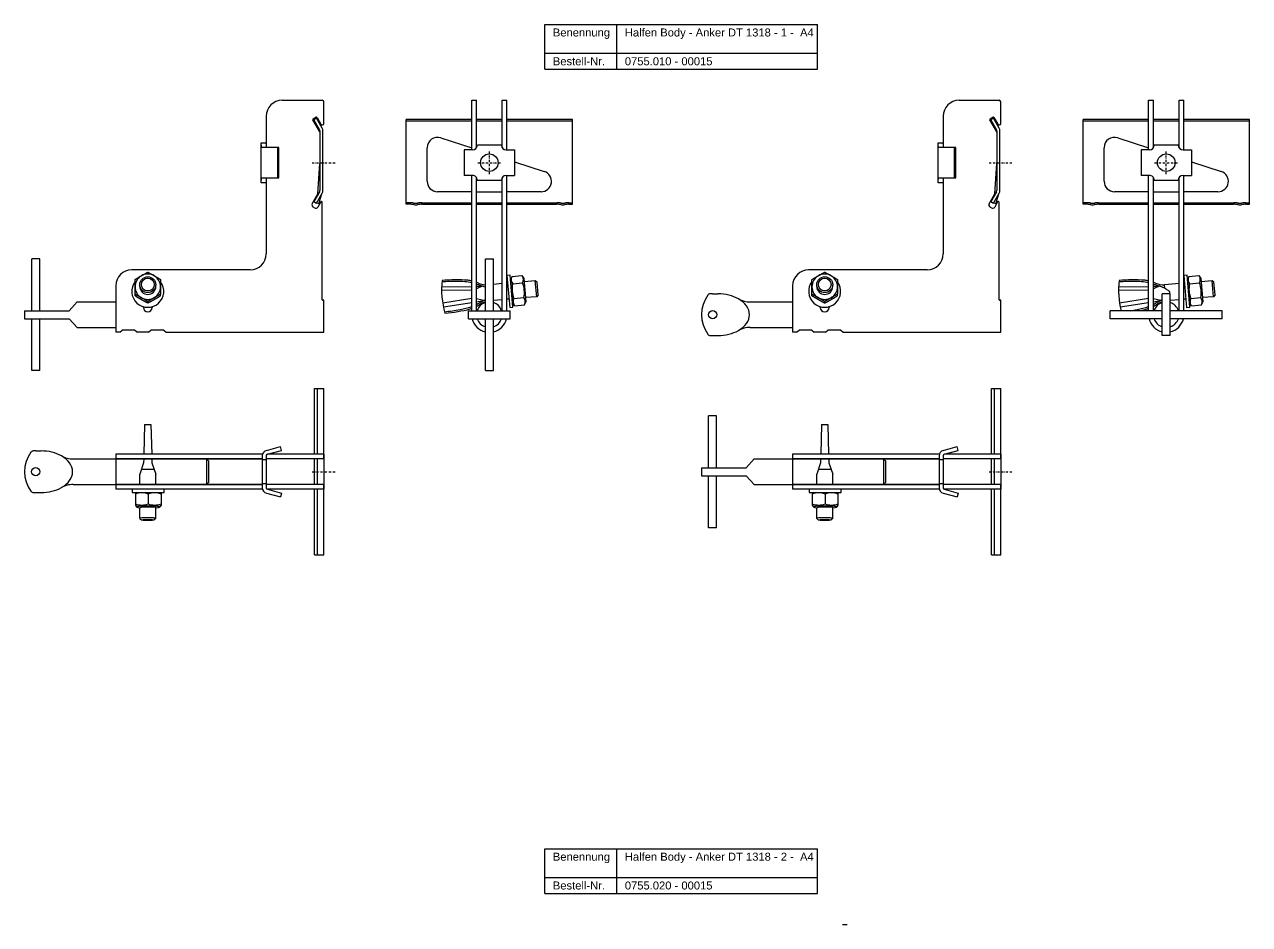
# Model space of a CAD drawing. Header units: millimetres. Extents: x 5002 to 6460, y -1122 to 170.
# Drawn here: x 5002 to 5768, y -392 to 170 of the extents above; entities that cross this region are included whole.
import ezdxf

# ---------------------------------------------------------------- set-up
doc = ezdxf.new("R2010")
doc.units = ezdxf.units.MM
doc.header["$LTSCALE"] = 10
doc.linetypes.add('STRICHPUNKT2', pattern=[0.5, 0.25, -0.125, 0, -0.125])
doc.layers.add('HALFEN', color=2, linetype='Continuous')
doc.styles.add('ARIAL50', font='ARIAL.TTF', dxfattribs={"height": 5})

msp = doc.modelspace()

# ---------------------------------------------------------------- linework, layer by layer
at = {"layer": 'HALFEN'}
for p, q in [((5327.56, 170.28), (5497.85, 170.28)), ((5327.56, 142.28), (5327.56, 170.28)), ((5372.53, 142.28), (5372.53, 170.28)), ((5497.85, 142.28), (5497.85, 170.28)), ((5327.56, 152.28), (5497.85, 152.28)), ((5327.56, 142.28), (5497.85, 142.28)), ((5281.89, 91.9), (5281.89, 122.89)), ((5281.89, 122.89), (5284.89, 122.89)), ((5284.89, 93.23), (5284.89, 122.89)), ((5300.89, 93.24), (5300.89, 122.89)), ((5300.89, 122.89), (5303.89, 122.89)), ((5303.89, 91.88), (5303.89, 122.89)), ((5704.78, 91.9), (5704.78, 122.89)), ((5704.78, 122.89), (5707.78, 122.89)), ((5707.78, 93.23), (5707.78, 122.89)), ((5723.78, 93.24), (5723.78, 122.89)), ((5723.78, 122.89), (5726.78, 122.89)), ((5726.78, 91.88), (5726.78, 122.89)), ((5240.89, 57.89), (5240.89, 110.88)), ((5281.89, 110.88), (5240.89, 110.88)), ((5281.89, 109.88), (5240.89, 109.88)), ((5300.89, 110.88), (5284.89, 110.88)), ((5300.89, 109.88), (5284.89, 109.88)), ((5344.89, 110.88), (5303.89, 110.88)), ((5344.89, 109.88), (5303.89, 109.88)), ((5344.89, 57.89), (5344.89, 110.88)), ((5663.78, 57.89), (5663.78, 110.88)), ((5704.78, 110.88), (5663.78, 110.88)), ((5704.78, 109.88), (5663.78, 109.88)), ((5723.78, 110.88), (5707.78, 110.88)), ((5723.78, 109.88), (5707.78, 109.88)), ((5767.78, 110.88), (5726.78, 110.88)), ((5767.78, 109.88), (5726.78, 109.88)), ((5767.78, 57.89), (5767.78, 110.88)), ((5254.08, 72.25), (5254.08, 93.25)), ((5262.59, 99.44), (5281.89, 93.16)), ((5277.19, 91.91), (5277.18, 75.91)), ((5282.4, 91.9), (5277.19, 91.91)), ((5300.4, 94.89), (5285.4, 94.9)), ((5303.4, 91.88), (5308.61, 91.88)), ((5308.61, 91.88), (5308.6, 75.88)), ((5676.96, 72.25), (5676.96, 93.25)), ((5685.47, 99.44), (5704.78, 93.16)), ((5700.07, 91.91), (5700.06, 75.91)), ((5705.28, 91.9), (5700.07, 91.91)), ((5723.29, 94.89), (5708.29, 94.9)), ((5726.28, 91.88), (5731.49, 91.88)), ((5731.49, 91.88), (5731.48, 75.88)), ((5308.61, 84.48), (5327.22, 78.44)), ((5731.49, 84.48), (5750.1, 78.44)), ((5282.39, 75.9), (5277.18, 75.91)), ((5281.89, -8.61), (5281.89, 75.9)), ((5284.89, -8.61), (5284.89, 74.55)), ((5285.39, 72.9), (5300.39, 72.89)), ((5300.89, -8.61), (5300.89, 74.56)), ((5303.39, 75.88), (5308.6, 75.88)), ((5303.89, -8.61), (5303.89, 75.88)), ((5705.27, 75.9), (5700.06, 75.91)), ((5704.78, -8.61), (5704.78, 75.9)), ((5707.78, -8.61), (5707.78, 74.55)), ((5708.27, 72.9), (5723.27, 72.89)), ((5723.78, -8.61), (5723.78, 74.56)), ((5726.27, 75.88), (5731.48, 75.88)), ((5726.78, -8.61), (5726.78, 75.88)), ((5281.89, 65.75), (5260.58, 65.75)), ((5284.89, 65.75), (5300.89, 65.75)), ((5325.21, 65.75), (5303.89, 65.75)), ((5704.78, 65.75), (5683.46, 65.75)), ((5707.78, 65.75), (5723.78, 65.75)), ((5748.09, 65.75), (5726.78, 65.75)), ((5243.14, 58.89), (5240.89, 58.89)), ((5243.14, 57.89), (5240.89, 57.89)), ((5250.64, 58.89), (5281.89, 58.89)), ((5250.64, 57.89), (5281.89, 57.89)), ((5284.89, 58.89), (5300.89, 58.89)), ((5284.89, 57.89), (5300.89, 57.89)), ((5303.89, 58.89), (5335.14, 58.89)), ((5303.89, 57.89), (5335.14, 57.89)), ((5342.64, 58.89), (5344.89, 58.89)), ((5342.64, 57.89), (5344.89, 57.89)), ((5666.03, 58.89), (5663.78, 58.89)), ((5666.03, 57.89), (5663.78, 57.89)), ((5673.53, 58.89), (5704.78, 58.89)), ((5673.53, 57.89), (5704.78, 57.89)), ((5707.78, 58.89), (5723.78, 58.89)), ((5707.78, 57.89), (5723.78, 57.89)), ((5726.78, 58.89), (5758.03, 58.89)), ((5726.78, 57.89), (5758.03, 57.89)), ((5765.53, 58.89), (5767.78, 58.89)), ((5765.53, 57.89), (5767.78, 57.89)), ((5007, -8.61), (5007, 23.89)), ((5012, 23.89), (5007, 23.89)), ((5012, -8.61), (5012, 23.89)), ((5290.39, -8.61), (5290.39, 23.89)), ((5290.39, 23.89), (5295.39, 23.89)), ((5295.39, -8.61), (5295.39, 23.89)), ((5300.89, 8.27), (5295.39, 7.79)), ((5305.89, 13.48), (5303.89, 13.3)), ((5303.89, 13.3), (5305.64, -6.62)), ((5304.31, 8.57), (5303.89, 8.54)), ((5307.63, -6.45), (5305.89, 13.48)), ((5307.07, 12.82), (5306.12, 10.79)), ((5306.12, 10.79), (5307.39, -3.76)), ((5307.07, 12.82), (5313.21, 13.35)), ((5307.47, 8.21), (5313.61, 8.75)), ((5313.21, 13.35), (5314.49, 11.52)), ((5314.49, 11.52), (5315.76, -3.03)), ((5321.61, 10.09), (5314.67, 9.48)), ((5322.69, 9.18), (5321.61, 10.09)), ((5322.48, 0.12), (5321.61, 10.09)), ((5323.39, 1.21), (5322.69, 9.18)), ((5723.78, 8.27), (5714.6, 7.47)), ((5728.77, 13.48), (5726.78, 13.3)), ((5726.78, 13.3), (5728.52, -6.62)), ((5727.19, 8.57), (5726.78, 8.54)), ((5730.51, -6.45), (5728.77, 13.48)), ((5729.95, 12.82), (5729.01, 10.79)), ((5729.01, 10.79), (5730.28, -3.76)), ((5729.95, 12.82), (5736.09, 13.35)), ((5730.35, 8.21), (5736.49, 8.75)), ((5736.09, 13.35), (5737.37, 11.52)), ((5737.37, 11.52), (5738.65, -3.03)), ((5744.49, 10.09), (5737.55, 9.48)), ((5745.57, 9.18), (5744.49, 10.09)), ((5745.36, 0.12), (5744.49, 10.09)), ((5746.27, 1.21), (5745.57, 9.18)), ((5074.53, 6.62), (5074.53, 7.62)), ((5084.54, 6.62), (5084.54, 7.62)), ((5281.89, 4.18), (5263.07, 3.96)), ((5263.09, 6.25), (5281.89, 6.6)), ((5284.89, 6.66), (5288.47, 6.73)), ((5288.47, 6.73), (5284.89, 5.08)), ((5322.48, 0.12), (5315.54, -0.48)), ((5323.39, 1.21), (5322.48, 0.12)), ((5432.38, 1.89), (5435.79, 1.89)), ((5497.42, 6.62), (5497.41, 7.62)), ((5507.42, 6.62), (5507.42, 7.62)), ((5704.78, 4.18), (5685.95, 3.96)), ((5685.98, 6.25), (5704.78, 6.6)), ((5707.78, 6.66), (5711.36, 6.73)), ((5711.36, 6.73), (5707.78, 5.08)), ((5711.36, 6.73), (5707.78, 5.08)), ((5713.28, -24.11), (5713.28, 1.89)), ((5718.28, 1.89), (5713.28, 1.89)), ((5714.79, 5.31), (5714.6, 7.47)), ((5718.28, -24.11), (5718.28, 1.89)), ((5745.36, 0.12), (5738.42, -0.48)), ((5746.27, 1.21), (5745.36, 0.12)), ((5030.5, -8.61), (5035.5, -3.11)), ((5035.5, -3.11), (5059.5, -3.11)), ((5281.89, -1.04), (5263.77, -4.01)), ((5264.19, -6.27), (5281.89, -3.49)), ((5289.27, -2.33), (5284.89, -1.18)), ((5284.89, -3.02), (5289.27, -2.33)), ((5300.89, -1.76), (5295.39, -2.25)), ((5305.18, -1.39), (5303.89, -1.5)), ((5305.64, -6.62), (5307.63, -6.45)), ((5308.68, -5.59), (5307.39, -3.76)), ((5308.28, -0.99), (5314.41, -0.45)), ((5308.68, -5.59), (5314.82, -5.06)), ((5314.82, -5.06), (5315.76, -3.03)), ((5455.79, -3.11), (5482.38, -3.11)), ((5704.78, -1.04), (5686.65, -4.01)), ((5687.07, -6.27), (5704.78, -3.49)), ((5712.15, -2.33), (5707.78, -1.18)), ((5712.15, -2.33), (5707.78, -1.18)), ((5707.78, -3.02), (5712.15, -2.33)), ((5723.78, -1.76), (5718.28, -2.25)), ((5728.06, -1.39), (5726.78, -1.5)), ((5728.52, -6.62), (5730.51, -6.45)), ((5731.56, -5.59), (5730.28, -3.76)), ((5731.16, -0.99), (5737.3, -0.45)), ((5731.56, -5.59), (5737.7, -5.06)), ((5737.7, -5.06), (5738.65, -3.03)), ((5002.5, -8.61), (5030.5, -8.61)), ((5002.5, -8.61), (5002.5, -13.61)), ((5002.5, -13.61), (5030.5, -13.61)), ((5007, -46.11), (5007, -13.61)), ((5012, -46.11), (5012, -13.61)), ((5030.5, -13.61), (5035.5, -19.11)), ((5279.89, -8.61), (5305.89, -8.61)), ((5279.89, -13.61), (5279.89, -8.61)), ((5279.89, -13.61), (5305.89, -13.61)), ((5290.39, -46.11), (5290.39, -13.61)), ((5295.39, -46.11), (5295.39, -13.61)), ((5305.89, -13.61), (5305.89, -8.61)), ((5713.28, -8.61), (5680.78, -8.61)), ((5680.78, -13.61), (5680.78, -8.61)), ((5713.28, -13.61), (5680.78, -13.61)), ((5750.78, -8.61), (5718.28, -8.61)), ((5750.78, -13.61), (5718.28, -13.61)), ((5750.78, -13.61), (5750.78, -8.61)), ((5035.5, -19.11), (5059.5, -19.11)), ((5062, -22.11), (5059.5, -22.11)), ((5062, -22.11), (5059.5, -22.11)), ((5062, -22.11), (5063.5, -20.81)), ((5071.5, -20.81), (5063.5, -20.81)), ((5071.5, -20.81), (5073, -22.11)), ((5080, -22.11), (5073, -22.11)), ((5080, -22.11), (5081.5, -20.81)), ((5089.5, -20.81), (5081.5, -20.81)), ((5089.5, -20.81), (5091, -22.11)), ((5455.79, -19.11), (5482.38, -19.11)), ((5484.88, -22.11), (5482.38, -22.11)), ((5484.88, -22.11), (5482.38, -22.11)), ((5484.88, -22.11), (5486.38, -20.81)), ((5494.38, -20.81), (5486.38, -20.81)), ((5494.38, -20.81), (5495.88, -22.11)), ((5502.88, -22.11), (5495.88, -22.11)), ((5502.88, -22.11), (5504.38, -20.81)), ((5512.38, -20.81), (5504.38, -20.81)), ((5512.38, -20.81), (5513.88, -22.11)), ((5430.99, -24.11), (5435.79, -24.11)), ((5718.28, -24.11), (5713.28, -24.11)), ((5012, -46.11), (5007, -46.11)), ((5290.39, -46.11), (5295.39, -46.11)), ((5183.77, -98.29), (5183.77, -57.29)), ((5183.77, -57.29), (5189.5, -57.29)), ((5185.5, -98.29), (5185.5, -57.29)), ((5189.5, -101.29), (5189.5, -57.29)), ((5606.65, -98.29), (5606.65, -57.29)), ((5606.65, -57.29), (5612.38, -57.29)), ((5608.38, -98.29), (5608.38, -57.29)), ((5612.38, -101.29), (5612.38, -57.29)), ((5429.88, -106.79), (5429.88, -74.29)), ((5434.88, -74.29), (5429.88, -74.29)), ((5434.88, -106.79), (5434.88, -74.29)), ((5077.47, -79.77), (5077.03, -98.29)), ((5077.5, -79.77), (5081.5, -79.77)), ((5081.52, -79.77), (5081.96, -98.29)), ((5500.36, -79.77), (5499.92, -98.29)), ((5500.38, -79.77), (5504.38, -79.77)), ((5504.41, -79.77), (5504.85, -98.29)), ((5009.5, -96.29), (5012.9, -96.29)), ((5151.15, -98.29), (5059.5, -98.29)), ((5059.5, -98.29), (5059.5, -120.29)), ((5151, -99.31), (5151, -119.28)), ((5153.5, -99.31), (5153.5, -119.28)), ((5153.59, -95.93), (5162.35, -93.58)), ((5154.24, -98.35), (5163, -96)), ((5189.5, -98.29), (5154.43, -98.29)), ((5163, -96), (5162.35, -93.58)), ((5189.5, -98.29), (5189.5, -120.29)), ((5574.03, -98.29), (5482.38, -98.29)), ((5482.38, -98.29), (5482.38, -120.29)), ((5573.88, -99.31), (5573.88, -119.28)), ((5576.38, -99.31), (5576.38, -119.28)), ((5576.48, -95.93), (5585.23, -93.58)), ((5577.12, -98.35), (5585.88, -96)), ((5612.38, -98.29), (5577.31, -98.29)), ((5585.88, -96), (5585.23, -93.58)), ((5612.38, -98.29), (5612.38, -120.29)), ((5032.91, -101.29), (5151, -101.29)), ((5151, -101.29), (5059.5, -101.29)), ((5076.9, -103.74), (5074.5, -110.77)), ((5076.96, -101.29), (5076.9, -103.74)), ((5082.03, -101.29), (5082.09, -103.74)), ((5082.09, -103.74), (5084.5, -110.8)), ((5116.27, -101.29), (5116.27, -117.29)), ((5117.5, -102.52), (5116.27, -101.29)), ((5117.5, -102.52), (5117.5, -116.07)), ((5153.5, -101.79), (5151, -101.79)), ((5189.5, -101.29), (5153.5, -101.29)), ((5153.5, -101.29), (5153.5, -103.29)), ((5153.5, -103.29), (5153.5, -115.29)), ((5183.77, -117.29), (5183.77, -101.29)), ((5185.5, -117.29), (5185.5, -101.29)), ((5189.5, -101.29), (5189.5, -117.29)), ((5425.38, -106.79), (5453.38, -106.79)), ((5425.38, -106.79), (5425.38, -111.79)), ((5453.38, -106.79), (5458.38, -101.29)), ((5458.38, -101.29), (5482.38, -101.29)), ((5573.88, -101.29), (5482.38, -101.29)), ((5482.38, -101.29), (5573.88, -101.29)), ((5499.79, -103.74), (5497.38, -110.77)), ((5499.85, -101.29), (5499.79, -103.74)), ((5504.92, -101.29), (5504.98, -103.74)), ((5504.98, -103.74), (5507.38, -110.8)), ((5539.15, -101.29), (5539.15, -117.29)), ((5540.38, -102.52), (5539.15, -101.29)), ((5540.38, -102.52), (5540.38, -116.07)), ((5576.38, -101.79), (5573.88, -101.79)), ((5612.38, -101.29), (5576.38, -101.29)), ((5576.38, -101.29), (5576.38, -103.29)), ((5576.38, -103.29), (5576.38, -115.29)), ((5606.65, -117.29), (5606.65, -101.29)), ((5608.38, -117.29), (5608.38, -101.29)), ((5612.38, -101.29), (5612.38, -117.29)), ((5074.5, -117.29), (5074.5, -110.77)), ((5075.53, -107.77), (5083.45, -107.77)), ((5084.5, -117.29), (5084.5, -110.8)), ((5425.38, -111.79), (5453.38, -111.79)), ((5429.88, -144.29), (5429.88, -111.79)), ((5434.88, -144.29), (5434.88, -111.79)), ((5453.38, -111.79), (5458.38, -117.29)), ((5497.38, -117.29), (5497.38, -110.77)), ((5498.41, -107.77), (5506.33, -107.77)), ((5507.38, -117.29), (5507.38, -110.8)), ((5008.11, -122.29), (5012.9, -122.29)), ((5032.91, -117.29), (5151, -117.29)), ((5151, -117.29), (5059.5, -117.29)), ((5151.15, -120.29), (5059.5, -120.29)), ((5089.79, -120.29), (5069.79, -120.29)), ((5069.79, -120.29), (5069.79, -122.29)), ((5069.79, -122.29), (5089.79, -122.29)), ((5072.49, -122.29), (5071.79, -122.7)), ((5072.49, -122.29), (5087.09, -122.29)), ((5087.09, -122.29), (5087.79, -122.7)), ((5089.79, -122.29), (5089.79, -120.29)), ((5116.27, -117.29), (5117.5, -116.07)), ((5153.5, -116.79), (5151, -116.79)), ((5153.5, -115.29), (5153.5, -117.29)), ((5189.5, -117.29), (5153.5, -117.29)), ((5154.24, -120.24), (5163, -122.59)), ((5189.5, -120.29), (5154.43, -120.29)), ((5183.77, -161.29), (5183.77, -120.29)), ((5185.5, -161.29), (5185.5, -120.29)), ((5189.5, -161.29), (5189.5, -117.29)), ((5458.38, -117.29), (5482.38, -117.29)), ((5573.88, -117.29), (5482.38, -117.29)), ((5482.38, -117.29), (5573.88, -117.29)), ((5574.03, -120.29), (5482.38, -120.29)), ((5512.67, -120.29), (5492.67, -120.29)), ((5492.67, -120.29), (5492.67, -122.29)), ((5492.67, -122.29), (5512.67, -122.29)), ((5495.37, -122.29), (5494.67, -122.7)), ((5495.37, -122.29), (5509.97, -122.29)), ((5509.97, -122.29), (5510.67, -122.7)), ((5512.67, -122.29), (5512.67, -120.29)), ((5539.15, -117.29), (5540.38, -116.07)), ((5576.38, -116.79), (5573.88, -116.79)), ((5576.38, -115.29), (5576.38, -117.29)), ((5612.38, -117.29), (5576.38, -117.29)), ((5577.12, -120.24), (5585.88, -122.59)), ((5612.38, -120.29), (5577.31, -120.29)), ((5606.65, -161.29), (5606.65, -120.29)), ((5608.38, -161.29), (5608.38, -120.29)), ((5612.38, -161.29), (5612.38, -117.29)), ((5071.79, -122.7), (5071.79, -130.29)), ((5079.79, -123.24), (5079.79, -129.4)), ((5087.79, -122.7), (5087.79, -130.29)), ((5153.59, -122.66), (5162.35, -125.01)), ((5163, -122.59), (5162.35, -125.01)), ((5494.67, -122.7), (5494.67, -130.29)), ((5502.67, -123.24), (5502.67, -129.4)), ((5510.67, -122.7), (5510.67, -130.29)), ((5576.48, -122.66), (5585.23, -125.01)), ((5585.88, -122.59), (5585.23, -125.01)), ((5071.79, -130.29), (5072.49, -131.32)), ((5074.5, -138.47), (5074.5, -131.74)), ((5084.5, -138.44), (5084.5, -131.62)), ((5087.79, -130.29), (5087.09, -131.32)), ((5494.67, -130.29), (5495.37, -131.32)), ((5497.38, -138.47), (5497.38, -131.74)), ((5507.38, -138.44), (5507.38, -131.62)), ((5510.67, -130.29), (5509.97, -131.32)), ((5074.49, -138.44), (5075.49, -139.44)), ((5084.5, -138.44), (5083.5, -139.44)), ((5434.88, -144.29), (5429.88, -144.29)), ((5497.38, -138.44), (5498.38, -139.44)), ((5507.38, -138.44), (5506.38, -139.44)), ((5183.77, -161.29), (5189.5, -161.29)), ((5606.65, -161.29), (5612.38, -161.29)), ((5327.56, -344.93), (5497.85, -344.93)), ((5327.56, -372.93), (5327.56, -344.93)), ((5372.53, -372.93), (5372.53, -344.93)), ((5497.85, -372.93), (5497.85, -344.93)), ((5327.56, -362.93), (5497.85, -362.93)), ((5327.56, -372.93), (5497.85, -372.93)), ((5513.43, -392.32), (5516.43, -392.32))]:
    msp.add_line(p, q, dxfattribs=at)
at = {"layer": 'HALFEN', "extrusion": (0, 1, 0)}
for p, q in [((5163.5, 122.89), (5188.5, 122.89)), ((5586.38, 122.89), (5611.38, 122.89)), ((5189.5, 108.46), (5189.5, 121.89)), ((5612.38, 108.46), (5612.38, 121.89)), ((5153.5, 112.89), (5153.5, 94.03)), ((5186.97, 103.1), (5182.65, 110.59)), ((5182.83, 111.28), (5184.56, 112.28)), ((5184.97, 111.63), (5183.24, 110.63)), ((5183.24, 110.63), (5186.77, 104.51)), ((5188.5, 105.51), (5184.97, 111.63)), ((5185.25, 112.09), (5187.63, 107.96)), ((5576.38, 112.89), (5576.38, 94.03)), ((5609.86, 103.1), (5605.53, 110.59)), ((5605.71, 111.28), (5607.45, 112.28)), ((5607.86, 111.63), (5606.12, 110.63)), ((5606.12, 110.63), (5609.66, 104.51)), ((5611.39, 105.51), (5607.86, 111.63)), ((5608.13, 112.09), (5610.52, 107.96)), ((5186.97, 103.76), (5186.97, 66.5)), ((5188.97, 66.5), (5188.97, 103.76)), ((5609.86, 103.76), (5609.86, 66.5)), ((5611.86, 66.5), (5611.86, 103.76)), ((5150.45, 96.39), (5153.45, 96.39)), ((5150.45, 96.28), (5150.45, 96.39)), ((5150.45, 95.09), (5150.45, 96.28)), ((5150.45, 88.12), (5150.45, 95.09)), ((5153.41, 93.39), (5151.56, 93.39)), ((5160.67, 93.39), (5153.41, 93.39)), ((5153.45, 95.78), (5153.45, 96.39)), ((5153.45, 95.78), (5153.45, 94.39)), ((5160.67, 74.39), (5160.67, 93.39)), ((5161.45, 93.39), (5160.67, 93.39)), ((5161.45, 74.39), (5161.45, 93.39)), ((5573.33, 96.39), (5576.33, 96.39)), ((5573.33, 96.28), (5573.33, 96.39)), ((5573.33, 95.09), (5573.33, 96.28)), ((5573.33, 88.12), (5573.33, 95.09)), ((5576.3, 93.39), (5574.44, 93.39)), ((5583.55, 93.39), (5576.3, 93.39)), ((5576.33, 95.78), (5576.33, 96.39)), ((5576.33, 95.78), (5576.33, 94.39)), ((5583.55, 74.39), (5583.55, 93.39)), ((5584.33, 93.39), (5583.55, 93.39)), ((5584.33, 74.39), (5584.33, 93.39)), ((5150.45, 79.67), (5150.45, 88.12)), ((5573.33, 79.67), (5573.33, 88.12)), ((5150.45, 72.7), (5150.45, 79.67)), ((5185.84, 64.36), (5186.97, 83.47)), ((5573.33, 72.7), (5573.33, 79.67)), ((5608.73, 64.36), (5609.86, 83.47)), ((5150.45, 71.51), (5150.45, 72.7)), ((5150.45, 71.39), (5150.45, 71.51)), ((5153.45, 71.39), (5150.45, 71.39)), ((5151.56, 74.39), (5153.41, 74.39)), ((5153.41, 74.39), (5160.67, 74.39)), ((5153.45, 73.39), (5153.45, 72)), ((5153.45, 72), (5153.45, 71.39)), ((5153.5, 73.75), (5153.5, 26.89)), ((5160.67, 74.39), (5161.45, 74.39)), ((5573.33, 71.51), (5573.33, 72.7)), ((5573.33, 71.39), (5573.33, 71.51)), ((5576.33, 71.39), (5573.33, 71.39)), ((5574.44, 74.39), (5576.3, 74.39)), ((5576.3, 74.39), (5583.55, 74.39)), ((5576.33, 73.39), (5576.33, 72)), ((5576.33, 72), (5576.33, 71.39)), ((5576.38, 73.75), (5576.38, 26.89)), ((5583.55, 74.39), (5584.33, 74.39)), ((5182.28, 58.19), (5185.84, 64.36)), ((5186.77, 65.75), (5183.24, 59.64)), ((5184.97, 58.64), (5188.5, 64.75)), ((5186.38, 58.14), (5188.28, 64.37)), ((5605.17, 58.19), (5608.73, 64.36)), ((5609.66, 65.75), (5606.12, 59.64)), ((5607.86, 58.64), (5611.39, 64.75)), ((5609.26, 58.14), (5611.17, 64.37)), ((5183.7, 55.64), (5182.83, 56.14)), ((5183.24, 59.64), (5184.96, 58.65)), ((5184.97, 58.64), (5184.96, 58.65)), ((5185.32, 58.52), (5184.97, 58.64)), ((5186.38, 58.14), (5185.32, 58.52)), ((5187.56, 59.34), (5185.75, 56.19)), ((5188.5, -1.81), (5188.5, 59.09)), ((5606.58, 55.64), (5605.71, 56.14)), ((5606.12, 59.64), (5607.84, 58.65)), ((5607.86, 58.64), (5607.84, 58.65)), ((5608.2, 58.52), (5607.86, 58.64)), ((5609.26, 58.14), (5608.2, 58.52)), ((5610.45, 59.34), (5608.63, 56.19)), ((5611.38, -1.81), (5611.38, 59.09)), ((5143.5, 16.89), (5069.5, 16.89)), ((5566.38, 16.89), (5492.38, 16.89)), ((5059.5, 6.89), (5059.5, -11.11)), ((5071.53, 0.76), (5071.53, 1.68)), ((5087.53, 0.76), (5087.53, 1.68)), ((5482.38, 6.89), (5482.38, -11.11)), ((5494.42, 0.76), (5494.42, 1.68)), ((5510.42, 0.76), (5510.42, 1.68)), ((5076.75, -6.61), (5076.75, -6.14)), ((5079.53, -3.82), (5079.53, -2.9)), ((5082.25, -6.14), (5082.25, -6.61)), ((5189.5, -2.11), (5188.8, -2.11)), ((5189.5, -11.11), (5189.5, -2.11)), ((5499.63, -6.61), (5499.63, -6.14)), ((5502.42, -3.82), (5502.42, -2.9)), ((5505.13, -6.14), (5505.13, -6.61)), ((5612.38, -2.11), (5611.68, -2.11)), ((5612.38, -11.11), (5612.38, -2.11)), ((5059.5, -11.11), (5059.5, -22.11)), ((5189.5, -22.11), (5189.5, -11.11)), ((5482.38, -11.11), (5482.38, -22.11)), ((5612.38, -22.11), (5612.38, -11.11)), ((5091, -22.11), (5189.5, -22.11)), ((5513.88, -22.11), (5612.38, -22.11))]:
    msp.add_line(p, q, dxfattribs=at)
at = {"layer": 'HALFEN', "color": 1, "linetype": 'STRICHPUNKT2', "ltscale": 0.5}
for p, q in [((5292.89, 76.64), (5292.89, 91.14)), ((5715.78, 76.64), (5715.78, 91.14)), ((5182.25, 83.89), (5196.75, 83.89)), ((5285.64, 83.89), (5300.14, 83.89)), ((5605.13, 83.89), (5619.63, 83.89)), ((5708.53, 83.89), (5723.03, 83.89)), ((5182.25, -109.29), (5196.75, -109.29)), ((5605.13, -109.29), (5619.63, -109.29))]:
    msp.add_line(p, q, dxfattribs=at)
at = {"layer": 'HALFEN'}
for centre, radius in [((5292.89, 83.89), 5.5), ((5715.78, 83.89), 5.5), ((5432.38, -11.11), 2.55), ((5009.5, -109.29), 2.55)]:
    msp.add_circle(centre, radius, dxfattribs=at)
for centre, radius, start, end in [((5163.5, 112.89), 10, 90, 180), ((5188.5, 121.89), 1, 0, 90), ((5586.38, 112.89), 10, 90, 180), ((5611.38, 121.89), 1, 0, 90), ((5183.08, 110.84), 0.5, 120, 210), ((5184.81, 111.84), 0.5, 30, 120), ((5188.5, 108.46), 1, 210, 0), ((5605.96, 110.84), 0.5, 120, 210), ((5607.7, 111.84), 0.5, 30, 120), ((5611.38, 108.46), 1, 210, 0), ((5185.47, 103.76), 1.5, 0, 30), ((5185.47, 103.76), 3.5, 0, 30), ((5260.58, 93.25), 6.5, 72, 180), ((5608.36, 103.76), 1.5, 0, 30), ((5608.36, 103.76), 3.5, 0, 30), ((5683.46, 93.25), 6.5, 72, 180), ((5282.4, 94.9), 3, 269.95559, 359.95559), ((5303.4, 94.88), 3, 179.95559, 269.95559), ((5705.29, 94.9), 3, 269.95559, 359.95559), ((5726.29, 94.88), 3, 179.95559, 269.95559), ((5325.21, 72.25), 6.5, 270, 72), ((5748.09, 72.25), 6.5, 270, 72), ((5260.58, 72.25), 6.5, 180, 270), ((5282.39, 72.9), 3, 359.95559, 89.95559), ((5303.39, 72.88), 3, 89.95559, 179.95559), ((5683.46, 72.25), 6.5, 180, 270), ((5705.27, 72.9), 3, 359.95559, 89.95559), ((5726.27, 72.88), 3, 89.95559, 179.95559), ((5185.47, 66.5), 1.5, 330, 360), ((5185.47, 66.5), 3.5, 330, 0), ((5608.36, 66.5), 1.5, 330, 360), ((5608.36, 66.5), 3.5, 330, 0), ((5183.58, 57.44), 1.5, 150, 240), ((5184.45, 56.94), 1.5, 240, 330), ((5188, 59.09), 0.5, 0, 150), ((5243.14, 42.89), 16, 80.36636, 90), ((5243.14, 42.89), 15, 80.36636, 90), ((5246.89, 64.98), 7.41, 260.36636, 279.63364), ((5246.89, 64.98), 6.41, 260.36636, 279.63364), ((5250.64, 42.89), 16, 90, 99.63364), ((5250.64, 42.89), 15, 90, 99.63364), ((5335.14, 42.89), 16, 80.36636, 90), ((5335.14, 42.89), 15, 80.36636, 90), ((5338.89, 64.98), 7.41, 260.36636, 279.63364), ((5338.89, 64.98), 6.41, 260.36636, 279.63364), ((5342.64, 42.89), 16, 90, 99.63364), ((5342.64, 42.89), 15, 90, 99.63364), ((5606.46, 57.44), 1.5, 150, 240), ((5607.33, 56.94), 1.5, 240, 330), ((5610.88, 59.09), 0.5, 0, 150), ((5666.03, 42.89), 16, 80.36636, 90), ((5666.03, 42.89), 15, 80.36636, 90), ((5669.78, 64.98), 7.41, 260.36636, 279.63364), ((5669.78, 64.98), 6.41, 260.36636, 279.63364), ((5673.53, 42.89), 16, 90, 99.63364), ((5673.53, 42.89), 15, 90, 99.63364), ((5758.03, 42.89), 16, 80.36636, 90), ((5758.03, 42.89), 15, 80.36636, 90), ((5761.78, 64.98), 7.41, 260.36636, 279.63364), ((5761.78, 64.98), 6.41, 260.36636, 279.63364), ((5765.53, 42.89), 16, 90, 99.63364), ((5765.53, 42.89), 15, 90, 99.63364), ((5143.5, 26.89), 10, 270, 0), ((5566.38, 26.89), 10, 270, 0), ((5069.5, 6.89), 10, 90, 180), ((5492.38, 6.89), 10, 90, 180), ((5079.5, 3.48), 10, 142.77906, 36.51596), ((5316.1, 4.58), 53.03, 173.82027, 196.17973), ((5271.04, -77.15), 86.81, 88.64672, 95.12899), ((5272.16, -94.5), 105.15, 86.04137, 94.79234), ((5273.91, -26.11), 35.76, 77.09525, 91.31141), ((5273.87, -22.2), 33.07, 75.95927, 80.34246), ((5273.87, -22.2), 33.07, 68.09069, 70.52951), ((5273.91, -26.11), 35.76, 69.02091, 72.10841), ((5293.42, 32.23), 24.81, 253.11296, 262.99761), ((5310.63, 10.81), 4.08, 159.43847, 219.43847), ((5322.37, 4.88), 15.27, 167.38303, 202.61697), ((5310.05, 10.76), 4.08, 330.56153, 30.56153), ((5299.52, 2.88), 15.27, 347.38303, 22.61697), ((5502.38, 3.48), 10, 142.77906, 36.51596), ((5738.98, 4.58), 53.03, 173.82027, 194.3997), ((5693.92, -77.15), 86.81, 88.64672, 95.12899), ((5695.04, -94.5), 105.15, 86.04137, 94.79234), ((5696.79, -26.11), 35.76, 77.09525, 91.31141), ((5696.75, -22.2), 33.07, 75.95927, 80.34246), ((5696.75, -22.2), 33.07, 75.95927, 80.34246), ((5696.75, -22.2), 33.07, 68.09069, 70.52951), ((5696.75, -22.2), 33.07, 68.09069, 70.52951), ((5696.79, -26.11), 35.76, 69.02091, 72.10841), ((5716.3, 32.23), 24.81, 253.11296, 266.23113), ((5733.51, 10.81), 4.08, 159.43847, 219.43847), ((5745.25, 4.88), 15.27, 167.38303, 202.61697), ((5732.93, 10.76), 4.08, 330.56153, 30.56153), ((5722.4, 2.88), 15.27, 347.38303, 22.61697), ((5279.85, -17.78), 25.98, 69.87312, 74.68904), ((5280.83, -16.75), 24.69, 67.20409, 71.18568), ((5445.94, -11.11), 20.55, 143.64928, 216.35854), ((5430.99, -0.11), 2, 91.33538, 143.64928), ((5431.72, -31.48), 33.38, 88.87071, 91.33538), ((5702.73, -17.78), 25.98, 69.87312, 74.68904), ((5702.73, -17.78), 25.98, 69.87312, 74.68904), ((5703.71, -16.75), 24.69, 56.39419, 71.18568), ((5716.67, 2.64), 1.36, 4.51801, 58.84061), ((5716.67, 2.62), 1.36, 327.8437, 5.48199), ((5079.5, -6.61), 2.75, 180, 0), ((5188.8, -1.81), 0.3, 180, 270), ((5255.62, 94.52), 105.15, 275.20766, 283.95863), ((5269.22, 27.48), 35.76, 278.68859, 290.75985), ((5269.86, 23.62), 33.07, 289.65754, 291.33467), ((5269.22, 27.48), 35.76, 295.99787, 300.97909), ((5269.86, 23.62), 33.07, 297.03435, 301.90931), ((5292.89, -11.11), 8, 108.20996, 161.79004), ((5298.57, -26.59), 24.81, 109.22537, 116.88704), ((5276.52, 20.31), 25.98, 295.31096, 300.12688), ((5277.66, 19.47), 24.69, 298.81432, 301.05233), ((5292.89, -11.11), 8, 18.20996, 71.79004), ((5311.83, -3), 4.08, 150.56153, 210.56153), ((5311.26, -3.05), 4.08, 339.43847, 39.43847), ((5455.79, 11.89), 15, 240.67836, 270), ((5502.38, -6.61), 2.75, 180, 0), ((5611.68, -1.81), 0.3, 180, 270), ((5692.1, 27.48), 35.76, 278.68859, 290.75985), ((5692.1, 27.48), 35.76, 278.68859, 290.75985), ((5678.51, 94.52), 105.15, 281.25753, 283.95863), ((5692.75, 23.62), 33.07, 289.65754, 291.33467), ((5692.75, 23.62), 33.07, 289.65754, 291.33467), ((5692.1, 27.48), 35.76, 295.99787, 300.97909), ((5692.1, 27.48), 35.76, 295.99787, 300.97909), ((5692.75, 23.62), 33.07, 297.03435, 301.90931), ((5692.75, 23.62), 33.07, 297.03435, 301.90931), ((5715.78, -11.11), 8, 108.20996, 161.79004), ((5721.45, -26.59), 24.81, 109.22537, 116.88704), ((5699.4, 20.31), 25.98, 295.31096, 300.12688), ((5699.4, 20.31), 25.98, 295.31096, 300.12688), ((5700.54, 19.47), 24.69, 298.81432, 301.05233), ((5715.78, -11.11), 8, 18.20996, 71.79004), ((5734.72, -3), 4.08, 150.56153, 210.56153), ((5734.14, -3.05), 4.08, 339.43847, 39.43847), ((5257.53, 77.24), 86.81, 274.87101, 281.35328), ((5292.89, -11.11), 11, 193.13656, 256.86344), ((5292.89, -11.11), 8, 198.20996, 251.79004), ((5292.89, -11.11), 8, 198.20996, 251.79004), ((5292.89, -11.11), 8, 288.20996, 341.79004), ((5292.89, -11.11), 11, 283.13656, 346.86344), ((5292.89, -11.11), 8, 288.20996, 341.79004), ((5680.41, 77.24), 86.81, 278.52948, 281.35328), ((5715.78, -11.11), 11, 193.13656, 256.86344), ((5715.78, -11.11), 8, 198.20996, 251.79004), ((5715.78, -11.11), 8, 198.20996, 251.79004), ((5715.78, -11.11), 8, 288.20996, 341.79004), ((5715.78, -11.11), 11, 283.13656, 346.86344), ((5715.78, -11.11), 8, 288.20996, 341.79004), ((5455.79, -34.11), 15, 90, 119.32164), ((5430.99, -22.11), 2, 216.35854, 270), ((5023.05, -109.29), 20.55, 143.64928, 216.35854), ((5008.11, -98.3), 2, 91.33538, 143.64928), ((5008.84, -129.67), 33.38, 88.87071, 91.33538), ((5032.91, -86.29), 15, 240.67836, 270), ((5154.5, -99.31), 3.5, 105, 180), ((5154.5, -99.31), 1, 105, 180), ((5577.38, -99.31), 3.5, 105, 180), ((5577.38, -99.31), 1, 105, 180), ((5008.11, -120.29), 2, 216.35854, 270), ((5032.91, -132.29), 15, 90, 119.32164), ((5154.5, -119.28), 3.5, 180, 255), ((5154.5, -119.28), 1, 180, 255), ((5577.38, -119.28), 3.5, 180, 255), ((5577.38, -119.28), 1, 180, 255), ((5075.79, -134.06), 11.53, 69.70545, 110.29455), ((5075.79, -118.58), 11.53, 249.70545, 290.29455), ((5083.79, -134.06), 11.53, 69.70545, 110.29455), ((5083.79, -118.58), 11.53, 249.70545, 290.29455), ((5498.67, -134.06), 11.53, 69.70545, 110.29455), ((5498.67, -118.58), 11.53, 249.70545, 290.29455), ((5506.67, -134.06), 11.53, 69.70545, 110.29455), ((5506.67, -118.58), 11.53, 249.70545, 290.29455)]:
    msp.add_arc(centre, radius, start, end, dxfattribs=at)
for centre, major_axis, ratio, start_param, end_param in [((5079.53, 6.36), (8, 0), 0.992546, 2.094395, 3.141593), ((5079.53, 6.36), (8, 0), 0.992546, 1.047198, 2.094395), ((5079.53, 6.36), (-8, 0), 0.992546, 3.141593, 4.18879), ((5502.42, 6.36), (8, 0), 0.992546, 2.094395, 3.141593), ((5502.42, 6.36), (8, 0), 0.992546, 1.047198, 2.094395), ((5502.42, 6.36), (-8, 0), 0.992546, 3.141593, 4.18879), ((5079.53, 6.36), (-8, 0), 0.992546, 0, 1.047198), ((5079.53, 6.53), (-5, 0), 0.992546, -0.018407, 1.570796), ((5079.53, 6.53), (5, 0), 0.992546, 4.712389, 6.301592), ((5079.53, 6.36), (8, 0), 0.992546, -1.047198, 0), ((5435.79, -11.11), (-19.6, 0), 0.663426, 4.00986, 4.712389), ((5502.42, 6.36), (-8, 0), 0.992546, 0, 1.047198), ((5502.42, 6.53), (-5, 0), 0.992546, -0.018407, 1.570796), ((5502.42, 6.53), (5, 0), 0.992546, 4.712389, 6.301592), ((5502.42, 6.36), (8, 0), 0.992546, -1.047198, 0), ((5079.53, 6.36), (-8, 0), 0.992546, 1.047198, 2.094395), ((5435.79, -11.11), (-19.6, 0), 0.663426, 2.273326, 4.00986), ((5502.42, 6.36), (-8, 0), 0.992546, 1.047198, 2.094395), ((5435.79, -11.11), (-19.6, 0), 0.663426, 1.570796, 2.273326), ((5012.9, -109.29), (-19.6, 0), 0.663426, 4.00986, 4.712389), ((5012.9, -109.29), (-19.6, 0), 0.663426, 2.273326, 4.00986), ((5012.9, -109.29), (-19.6, 0), 0.663426, 1.570796, 2.273326), ((5079.79, -131.32), (-7.3, 0), 0.084966, 2.32591, 7.098867), ((5079.79, -131.77), (-5, 0), 0.0871, 3.141593, 6.283185), ((5502.67, -131.32), (-7.3, 0), 0.084966, 2.32591, 7.098867), ((5502.67, -131.77), (-5, 0), 0.0871, 3.141593, 6.283185), ((5079.5, -138.47), (5, 0), 0.0871, 0, 3.19229), ((5502.38, -138.47), (5, 0), 0.0871, 0, 3.19229)]:
    msp.add_ellipse(centre, major_axis=major_axis, ratio=ratio, start_param=start_param, end_param=end_param, dxfattribs=at)
for centre, major_axis, ratio in [((5079.53, 7.62), (5, 0), 0.992546), ((5079.53, 7.74), (4, 0), 0.992546), ((5502.42, 7.62), (5, 0), 0.992546), ((5502.42, 7.74), (4, 0), 0.992546), ((5079.5, -139.44), (-4, 0), 0.087086), ((5502.38, -139.44), (-4, 0), 0.087086)]:
    msp.add_ellipse(centre, major_axis=major_axis, ratio=ratio, dxfattribs=at)
for points, knots in [([(5151.36, 93.4), (5151.32, 93.4), (5151.28, 93.4), (5151.14, 93.4), (5151.04, 93.41), (5150.86, 93.48), (5150.79, 93.53), (5150.66, 93.67), (5150.61, 93.76), (5150.54, 93.97), (5150.51, 94.09), (5150.47, 94.34), (5150.46, 94.48), (5150.45, 94.78), (5150.45, 94.93), (5150.45, 95.09)], [12.728606, 12.728606, 12.728606, 12.728606, 12.920042, 12.920042, 13.450896, 13.450896, 13.981749, 13.981749, 14.512603, 14.512603, 15.043457, 15.043457, 15.58114, 15.58114, 16.065881, 16.065881, 16.065881, 16.065881]), ([(5153.46, 94.24), (5153.47, 94.17), (5153.48, 94.11), (5153.51, 93.99), (5153.54, 93.92), (5153.61, 93.79), (5153.66, 93.73), (5153.74, 93.68), (5153.76, 93.66), (5153.78, 93.65)], [4.1764157, 4.1764157, 4.1764157, 4.1764157, 4.4061223, 4.4061223, 4.6848401, 4.6848401, 4.9635579, 4.9635579, 5.0545355, 5.0545355, 5.0545355, 5.0545355]), ([(5153.78, 93.65), (5153.82, 93.61), (5153.86, 93.58), (5153.96, 93.52), (5154.03, 93.48), (5154.09, 93.46)], [2.958333, 2.958333, 2.958333, 2.958333, 3.2000176, 3.2000176, 3.5438255, 3.5438255, 3.5438255, 3.5438255]), ([(5154.45, 93.39), (5154.34, 93.39), (5154.22, 93.41), (5154.1, 93.46), (5154.09, 93.46), (5154.09, 93.46)], [0, 0, 0, 0, 0.6724021, 0.6724021, 0.712352, 0.712352, 0.712352, 0.712352]), ([(5574.24, 93.4), (5574.2, 93.4), (5574.16, 93.4), (5574.02, 93.4), (5573.92, 93.41), (5573.75, 93.48), (5573.67, 93.53), (5573.54, 93.67), (5573.49, 93.76), (5573.42, 93.97), (5573.39, 94.09), (5573.36, 94.34), (5573.34, 94.48), (5573.33, 94.78), (5573.33, 94.93), (5573.33, 95.09)], [12.728606, 12.728606, 12.728606, 12.728606, 12.920042, 12.920042, 13.450896, 13.450896, 13.981749, 13.981749, 14.512603, 14.512603, 15.043457, 15.043457, 15.58114, 15.58114, 16.065881, 16.065881, 16.065881, 16.065881]), ([(5576.34, 94.24), (5576.35, 94.17), (5576.36, 94.11), (5576.39, 93.99), (5576.42, 93.92), (5576.5, 93.79), (5576.55, 93.73), (5576.62, 93.68), (5576.64, 93.66), (5576.66, 93.65)], [4.1764157, 4.1764157, 4.1764157, 4.1764157, 4.4061223, 4.4061223, 4.6848401, 4.6848401, 4.9635579, 4.9635579, 5.0545355, 5.0545355, 5.0545355, 5.0545355]), ([(5576.66, 93.65), (5576.7, 93.61), (5576.75, 93.58), (5576.85, 93.52), (5576.91, 93.48), (5576.97, 93.46)], [2.958333, 2.958333, 2.958333, 2.958333, 3.2000176, 3.2000176, 3.5438255, 3.5438255, 3.5438255, 3.5438255]), ([(5577.33, 93.39), (5577.22, 93.39), (5577.1, 93.41), (5576.98, 93.46), (5576.98, 93.46), (5576.97, 93.46)], [0, 0, 0, 0, 0.6724021, 0.6724021, 0.712352, 0.712352, 0.712352, 0.712352]), ([(5150.45, 72.7), (5150.45, 72.85), (5150.45, 73.01), (5150.46, 73.3), (5150.47, 73.45), (5150.51, 73.7), (5150.54, 73.82), (5150.61, 74.03), (5150.66, 74.11), (5150.79, 74.25), (5150.86, 74.31), (5151.04, 74.38), (5151.14, 74.39), (5151.28, 74.39), (5151.32, 74.39), (5151.36, 74.38)], [10.078022, 10.078022, 10.078022, 10.078022, 10.562763, 10.562763, 11.100447, 11.100447, 11.6313, 11.6313, 12.162154, 12.162154, 12.693008, 12.693008, 13.223862, 13.223862, 13.415297, 13.415297, 13.415297, 13.415297]), ([(5153.78, 74.14), (5153.74, 74.12), (5153.71, 74.09), (5153.63, 74.02), (5153.58, 73.96), (5153.51, 73.82), (5153.49, 73.74), (5153.47, 73.63), (5153.46, 73.59), (5153.46, 73.55)], [5.6965073, 5.6965073, 5.6965073, 5.6965073, 5.8448031, 5.8448031, 6.1355616, 6.1355616, 6.4263202, 6.4263202, 6.5703905, 6.5703905, 6.5703905, 6.5703905]), ([(5154.09, 74.33), (5154.03, 74.3), (5153.96, 74.27), (5153.86, 74.2), (5153.82, 74.17), (5153.78, 74.14)], [12.3125941, 12.3125941, 12.3125941, 12.3125941, 12.6564021, 12.6564021, 12.8980867, 12.8980867, 12.8980867, 12.8980867]), ([(5154.09, 74.33), (5154.09, 74.33), (5154.1, 74.33), (5154.22, 74.37), (5154.34, 74.39), (5154.45, 74.39)], [7.8800751, 7.8800751, 7.8800751, 7.8800751, 7.920025, 7.920025, 8.5924271, 8.5924271, 8.5924271, 8.5924271]), ([(5573.33, 72.7), (5573.33, 72.85), (5573.33, 73.01), (5573.34, 73.3), (5573.36, 73.45), (5573.39, 73.7), (5573.42, 73.82), (5573.49, 74.03), (5573.54, 74.11), (5573.67, 74.25), (5573.75, 74.31), (5573.92, 74.38), (5574.02, 74.39), (5574.16, 74.39), (5574.2, 74.39), (5574.24, 74.38)], [10.078022, 10.078022, 10.078022, 10.078022, 10.562763, 10.562763, 11.100447, 11.100447, 11.6313, 11.6313, 12.162154, 12.162154, 12.693008, 12.693008, 13.223862, 13.223862, 13.415297, 13.415297, 13.415297, 13.415297]), ([(5576.66, 74.14), (5576.63, 74.12), (5576.6, 74.09), (5576.51, 74.02), (5576.47, 73.96), (5576.4, 73.82), (5576.37, 73.74), (5576.35, 73.63), (5576.35, 73.59), (5576.34, 73.55)], [5.6965073, 5.6965073, 5.6965073, 5.6965073, 5.8448031, 5.8448031, 6.1355616, 6.1355616, 6.4263202, 6.4263202, 6.5703905, 6.5703905, 6.5703905, 6.5703905]), ([(5576.97, 74.33), (5576.91, 74.3), (5576.85, 74.27), (5576.75, 74.2), (5576.7, 74.17), (5576.66, 74.14)], [12.3125941, 12.3125941, 12.3125941, 12.3125941, 12.6564021, 12.6564021, 12.8980867, 12.8980867, 12.8980867, 12.8980867]), ([(5576.97, 74.33), (5576.98, 74.33), (5576.98, 74.33), (5577.1, 74.37), (5577.22, 74.39), (5577.33, 74.39)], [7.8800751, 7.8800751, 7.8800751, 7.8800751, 7.920025, 7.920025, 8.5924271, 8.5924271, 8.5924271, 8.5924271])]:
    msp.add_open_spline(points, degree=3, knots=knots, dxfattribs=at)
for points in [[(5151.56, 93.39), (5151.49, 93.39), (5151.42, 93.4), (5151.36, 93.4)], [(5153.45, 94.39), (5153.45, 94.34), (5153.45, 94.29), (5153.46, 94.24)], [(5574.44, 93.39), (5574.37, 93.39), (5574.31, 93.4), (5574.24, 93.4)], [(5576.33, 94.39), (5576.33, 94.34), (5576.34, 94.29), (5576.34, 94.24)], [(5151.36, 74.38), (5151.42, 74.39), (5151.49, 74.39), (5151.56, 74.39)], [(5153.46, 73.55), (5153.45, 73.5), (5153.45, 73.45), (5153.45, 73.39)], [(5574.24, 74.38), (5574.31, 74.39), (5574.37, 74.39), (5574.44, 74.39)], [(5576.34, 73.55), (5576.34, 73.5), (5576.33, 73.45), (5576.33, 73.39)]]:
    msp.add_open_spline(points, degree=3, dxfattribs=at)
for points, weights in [([(5075.53, 13.23), (5077.39, 14.3), (5079.53, 15.44)], [1, 1.09201433874, 1.10687800441]), ([(5079.53, 15.44), (5081.68, 14.3), (5083.53, 13.23)], [1.10687800441, 1.09201433874, 1]), ([(5498.42, 13.23), (5500.27, 14.3), (5502.42, 15.44)], [1, 1.09201433874, 1.10687800441]), ([(5502.42, 15.44), (5504.56, 14.3), (5506.42, 13.23)], [1.10687800441, 1.09201433874, 1]), ([(5071.53, 10.85), (5073.68, 12.17), (5075.53, 13.23)], [1.10687800441, 1.09201433874, 1]), ([(5071.53, 6.36), (5071.53, 8.48), (5071.53, 10.85)], [1, 1.09201433874, 1.10687800441]), ([(5083.53, 13.23), (5085.39, 12.17), (5087.53, 10.85)], [1, 1.09201433874, 1.10687800441]), ([(5087.53, 10.85), (5087.53, 8.48), (5087.53, 6.36)], [1.10687800441, 1.09201433874, 1]), ([(5494.42, 10.85), (5496.56, 12.17), (5498.42, 13.23)], [1.10687800441, 1.09201433874, 1]), ([(5494.42, 6.36), (5494.42, 8.48), (5494.42, 10.85)], [1, 1.09201433874, 1.10687800441]), ([(5506.42, 13.23), (5508.27, 12.17), (5510.42, 10.85)], [1, 1.09201433874, 1.10687800441]), ([(5510.42, 10.85), (5510.42, 8.48), (5510.42, 6.36)], [1.10687800441, 1.09201433874, 1]), ([(5071.53, 1.68), (5071.53, 4.23), (5071.53, 6.36)], [1.10687800441, 1.09201433874, 1]), ([(5075.53, -0.52), (5073.68, 0.54), (5071.53, 1.68)], [1, 1.09201433874, 1.10687800441]), ([(5071.53, 0.76), (5073.68, -0.55), (5075.53, -1.62)], [1.10687800441, 1.09201433874, 1]), ([(5087.53, 1.68), (5085.39, 0.54), (5083.53, -0.52)], [1.10687800441, 1.09201433874, 1]), ([(5083.53, -1.62), (5085.39, -0.55), (5087.53, 0.76)], [1, 1.09201433874, 1.10687800441]), ([(5087.53, 6.36), (5087.53, 4.23), (5087.53, 1.68)], [1, 1.09201433874, 1.10687800441]), ([(5494.42, 1.68), (5494.42, 4.23), (5494.42, 6.36)], [1.10687800441, 1.09201433874, 1]), ([(5498.42, -0.52), (5496.56, 0.54), (5494.42, 1.68)], [1, 1.09201433874, 1.10687800441]), ([(5494.42, 0.76), (5496.56, -0.55), (5498.42, -1.62)], [1.10687800441, 1.09201433874, 1]), ([(5510.42, 1.68), (5508.27, 0.54), (5506.42, -0.52)], [1.10687800441, 1.09201433874, 1]), ([(5506.42, -1.62), (5508.27, -0.55), (5510.42, 0.76)], [1, 1.09201433874, 1.10687800441]), ([(5510.42, 6.36), (5510.42, 4.23), (5510.42, 1.68)], [1, 1.09201433874, 1.10687800441]), ([(5079.53, -2.9), (5077.39, -1.58), (5075.53, -0.52)], [1.10687800441, 1.09201433874, 1]), ([(5075.53, -1.62), (5077.39, -2.68), (5079.53, -3.82)], [1, 1.09201433874, 1.10687800441]), ([(5083.53, -0.52), (5081.68, -1.58), (5079.53, -2.9)], [1, 1.09201433874, 1.10687800441]), ([(5079.53, -3.82), (5081.68, -2.68), (5083.53, -1.62)], [1.10687800441, 1.09201433874, 1]), ([(5502.42, -2.9), (5500.27, -1.58), (5498.42, -0.52)], [1.10687800441, 1.09201433874, 1]), ([(5498.42, -1.62), (5500.27, -2.68), (5502.42, -3.82)], [1, 1.09201433874, 1.10687800441]), ([(5506.42, -0.52), (5504.56, -1.58), (5502.42, -2.9)], [1, 1.09201433874, 1.10687800441]), ([(5502.42, -3.82), (5504.56, -2.68), (5506.42, -1.62)], [1.10687800441, 1.09201433874, 1])]:
    msp.add_rational_spline(points, weights, degree=2, dxfattribs=at)

# ---------------------------------------------------------------- texts
at = {"layer": 'HALFEN', "style": 'ARIAL50'}
for s, p in [('Benennung', (5332.56, 162.78)), ('Halfen Body - Anker DT 1318 - 1 -  A4', (5377.53, 162.78)), ('Bestell-Nr.', (5332.56, 144.78)), ('0755.010 - 00015', (5377.53, 144.78)), ('Benennung', (5332.56, -352.43)), ('Halfen Body - Anker DT 1318 - 2 -  A4', (5377.53, -352.43)), ('Bestell-Nr.', (5332.56, -370.43)), ('0755.020 - 00015', (5377.53, -370.43))]:
    msp.add_text(s, height=5, dxfattribs=at).set_placement(p)

doc.saveas('drawing.dxf')
